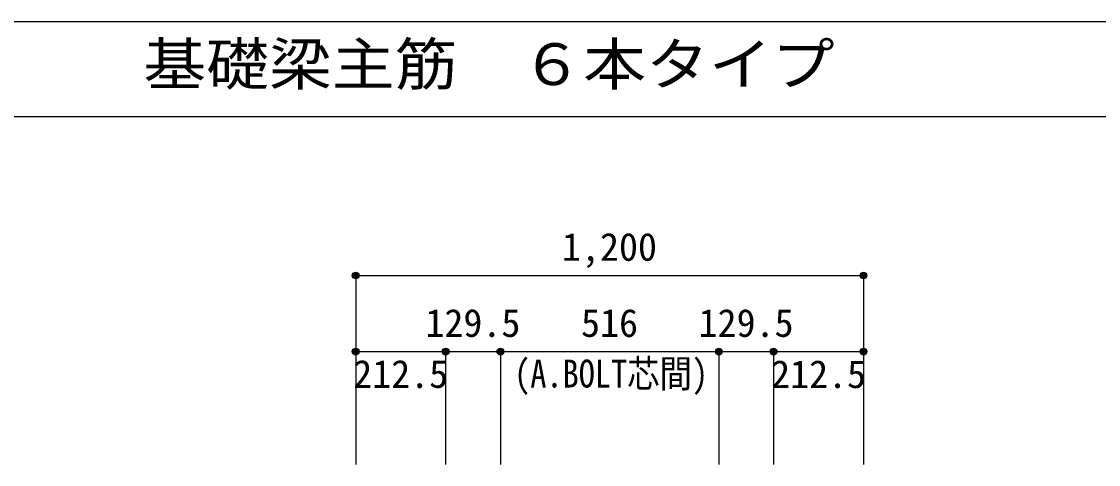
# Model space of a CAD drawing. Units: millimetres at full size, sheet at 1:30. Extents: x -5973 to 5954, y -4195 to 4201.
# Drawn here: x -1115 to 1429, y 3153 to 4201 of the extents above; entities that cross this region are included whole.
import ezdxf
from ezdxf.enums import TextEntityAlignment as Align

# ---------------------------------------------------------------- set-up
doc = ezdxf.new("R2010")
doc.units = ezdxf.units.MM
doc.header["$LTSCALE"] = 30
doc.header["$PDMODE"] = 32
doc.header["$PDSIZE"] = 15
for name, color, linetype in [('0-7_文字', 4, 'Continuous'), ('0-D_寸法', 4, 'Continuous'), ('6-7_文字', 7, 'Continuous'), ('F-0_枠', 6, 'Continuous')]:
    doc.layers.add(name, color=color, linetype=linetype)
doc.styles.add('ＭＳ ゴシック', font='')
doc.styles.get('ＭＳ ゴシック').set_extended_font_data('MS Gothic')

msp = doc.modelspace()

# ---------------------------------------------------------------- linework, layer by layer
at = {"layer": '0-D_寸法'}
for p, q in [((-325.89, 3600.34), (-325.89, 3420.34)), ((-325.89, 3600.34), (-325.89, 3420.34)), ((-325.89, 3600.34), (874.11, 3600.34)), ((874.11, 3600.34), (874.11, 3420.34)), ((-325.89, 3420.34), (-113.39, 3420.34)), ((-325.89, 3420.34), (-325.89, 3153.3)), ((-113.39, 3420.34), (-113.39, 3153.3)), ((-113.39, 3420.34), (16.11, 3420.34)), ((16.11, 3420.34), (16.11, 3153.3)), ((16.11, 3420.34), (532.11, 3420.34)), ((532.11, 3420.34), (532.11, 3153.3)), ((532.11, 3420.34), (661.61, 3420.34)), ((661.61, 3420.34), (661.61, 3153.3)), ((661.61, 3420.34), (874.11, 3420.34)), ((874.11, 3420.34), (874.11, 3153.3)), ((874.11, 3420.34), (874.11, 3153.3))]:
    msp.add_line(p, q, dxfattribs=at)
for centre, radius in [((-325.89, 3600.34), 8), ((-325.89, 3600.34), 7.2), ((-325.89, 3600.34), 6.4), ((-325.89, 3600.34), 5.6), ((-325.89, 3600.34), 4.8), ((-325.89, 3600.34), 4), ((-325.89, 3600.34), 3.2), ((-325.89, 3600.34), 2.4), ((-325.89, 3600.34), 1.6), ((-325.89, 3600.34), 0.8), ((874.11, 3600.34), 8), ((874.11, 3600.34), 7.2), ((874.11, 3600.34), 6.4), ((874.11, 3600.34), 5.6), ((874.11, 3600.34), 4.8), ((874.11, 3600.34), 4), ((874.11, 3600.34), 3.2), ((874.11, 3600.34), 2.4), ((874.11, 3600.34), 1.6), ((874.11, 3600.34), 0.8), ((-325.89, 3420.34), 8), ((-325.89, 3420.34), 7.2), ((-325.89, 3420.34), 6.4), ((-325.89, 3420.34), 5.6), ((-325.89, 3420.34), 4.8), ((-325.89, 3420.34), 4), ((-325.89, 3420.34), 3.2), ((-325.89, 3420.34), 2.4), ((-325.89, 3420.34), 1.6), ((-325.89, 3420.34), 0.8), ((-113.39, 3420.34), 8), ((-113.39, 3420.34), 7.2), ((-113.39, 3420.34), 6.4), ((-113.39, 3420.34), 5.6), ((-113.39, 3420.34), 4.8), ((-113.39, 3420.34), 4), ((-113.39, 3420.34), 3.2), ((-113.39, 3420.34), 2.4), ((-113.39, 3420.34), 1.6), ((-113.39, 3420.34), 0.8), ((16.11, 3420.34), 8), ((16.11, 3420.34), 7.2), ((16.11, 3420.34), 6.4), ((16.11, 3420.34), 5.6), ((16.11, 3420.34), 4.8), ((16.11, 3420.34), 4), ((16.11, 3420.34), 3.2), ((16.11, 3420.34), 2.4), ((16.11, 3420.34), 1.6), ((16.11, 3420.34), 0.8), ((532.11, 3420.34), 8), ((532.11, 3420.34), 7.2), ((532.11, 3420.34), 6.4), ((532.11, 3420.34), 5.6), ((532.11, 3420.34), 4.8), ((532.11, 3420.34), 4), ((532.11, 3420.34), 3.2), ((532.11, 3420.34), 2.4), ((532.11, 3420.34), 1.6), ((532.11, 3420.34), 0.8), ((661.61, 3420.34), 8), ((661.61, 3420.34), 7.2), ((661.61, 3420.34), 6.4), ((661.61, 3420.34), 5.6), ((661.61, 3420.34), 4.8), ((661.61, 3420.34), 4), ((661.61, 3420.34), 3.2), ((661.61, 3420.34), 2.4), ((661.61, 3420.34), 1.6), ((661.61, 3420.34), 0.8), ((874.11, 3420.34), 8), ((874.11, 3420.34), 7.2), ((874.11, 3420.34), 6.4), ((874.11, 3420.34), 5.6), ((874.11, 3420.34), 4.8), ((874.11, 3420.34), 4), ((874.11, 3420.34), 3.2), ((874.11, 3420.34), 2.4), ((874.11, 3420.34), 1.6), ((874.11, 3420.34), 0.8)]:
    msp.add_circle(centre, radius, dxfattribs=at)
at = {"layer": '0-D_寸法', "color": 7}
for p in [(-325.89, 3600.34), (874.11, 3600.34), (-325.89, 3420.34), (-113.39, 3420.34), (16.11, 3420.34), (532.11, 3420.34), (661.61, 3420.34), (874.11, 3420.34)]:
    msp.add_point(p, dxfattribs=at)
at = {"layer": 'F-0_枠'}
msp.add_line((-5972.88, 4201.15), (5954.1, 4201.15), dxfattribs=at)
at = {"layer": 'F-0_枠', "color": 2}
msp.add_line((-5972.88, 3976.15), (3723.6, 3976.15), dxfattribs=at)

# ---------------------------------------------------------------- texts
at = {"layer": '0-7_文字', "style": 'ＭＳ ゴシック', "width": 0.85}
msp.add_text('(A.BOLT芯間)', height=65.98, dxfattribs=at).set_placement((48.59, 3315.58), align=Align.BOTTOM_LEFT)
at = {"layer": '0-D_寸法', "style": 'ＭＳ ゴシック'}
for s, p in [('1,200', (161.61, 3615.34)), ('129.5', (-161.14, 3435.34)), ('516', (206.61, 3435.34)), ('129.5', (484.36, 3435.34)), ('212.5', (-331.74, 3314.64)), ('212.5', (655.67, 3314.25))]:
    msp.add_text(s, height=65.98, dxfattribs=at).set_placement(p, align=Align.BOTTOM_LEFT)
at = {"layer": '6-7_文字', "color": 2, "style": 'ＭＳ ゴシック', "width": 1.1}
msp.add_text('\u3000\u3000基礎梁主筋\u3000６本タイプ', height=98.97, dxfattribs=at).set_placement((-1124.64, 4021.15), align=Align.BOTTOM_LEFT)

doc.saveas('drawing.dxf')
